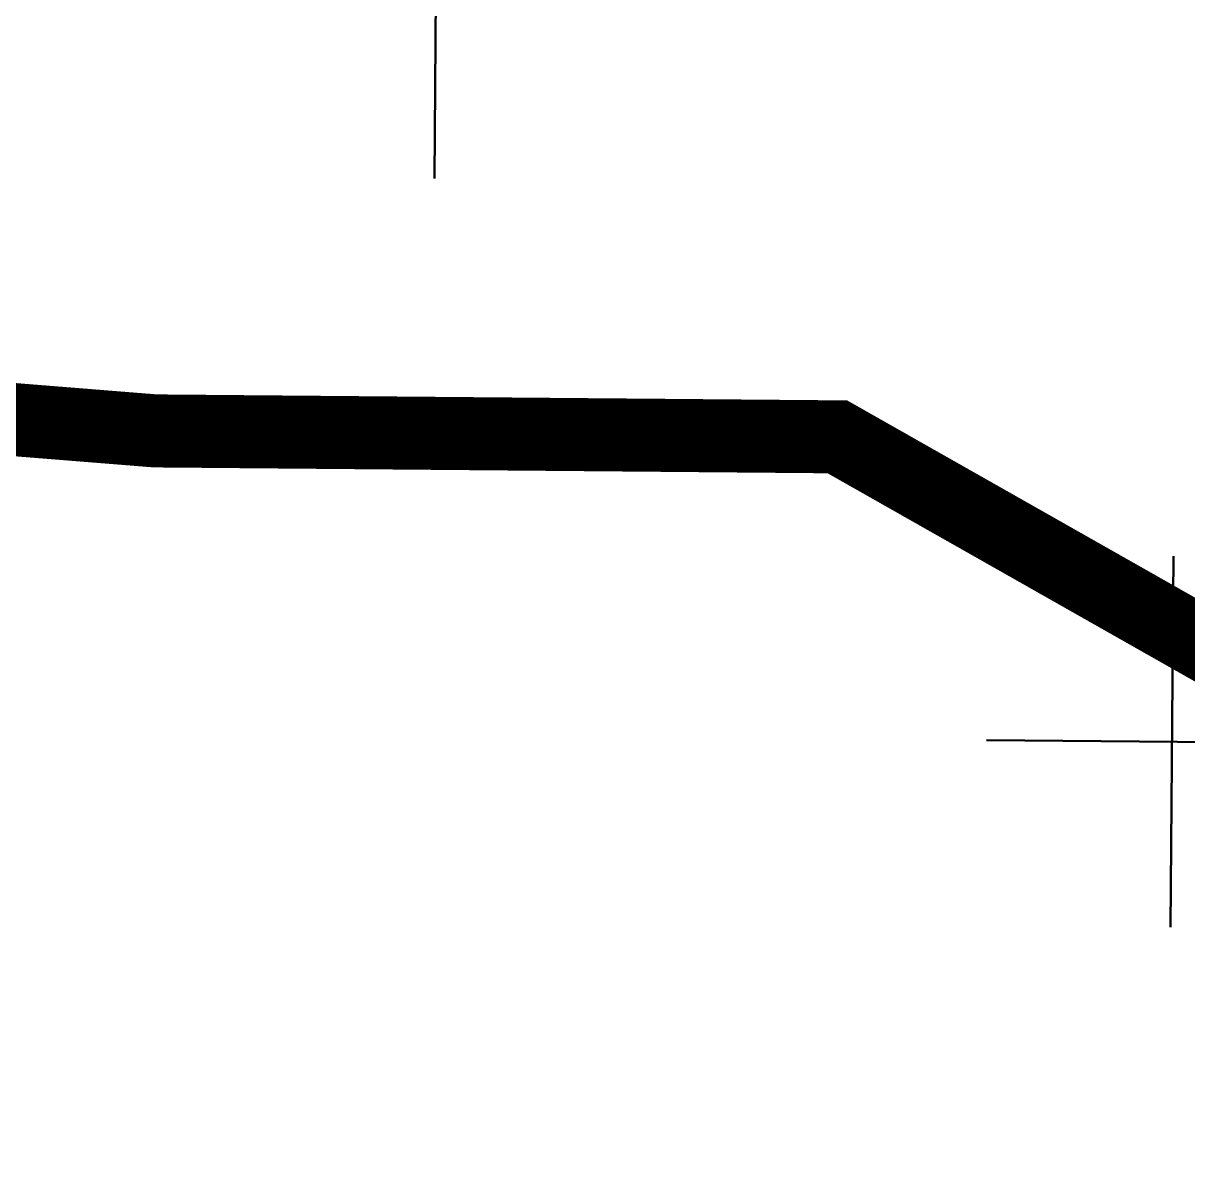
# Model space of a CAD drawing. Header units: metres. Extents: x 266684 to 275933, y 2060666 to 2074564.
# Drawn here: x 275057.34 to 275105.12, y 2071050.86 to 2071097.39 of the extents above; entities that cross this region are included whole.
import ezdxf

# ---------------------------------------------------------------- set-up
doc = ezdxf.new("R2010")
doc.units = ezdxf.units.M
doc.layers.add('500M CRZ LINE', color=2, linetype='Continuous')
doc.layers.add('HAZARDS LINE', color=1, linetype='Continuous')

# ---------------------------------------------------------------- blocks, each defined once
blk = doc.blocks.new('ERSUJATA')
at = {"layer": '500M CRZ LINE', "lineweight": 50}
h = blk.add_hatch(dxfattribs=at)
h.set_pattern_fill('CROSS', color=256, scale=4.797511, angle=-0.5013)
h.set_pattern_definition([(359.4987, (256416.294, 2060020.13), (30.729564, 30.19649), [15.2321, -45.69629]), (89.4987, (256423.843, 2060012.447), (-30.19649, 30.729564), [15.2321, -45.69629])])
h.paths.add_polyline_path([(274936.864, 2069942.208), (274941.002, 2069958.166), (274941.037, 2069962.164), (274945.174, 2069978.121), (274949.557, 2070022.065), (274949.661, 2070034.06), (274949.731, 2070042.056), (274958.076, 2070081.967), (274962.284, 2070105.921), (274966.456, 2070125.876), (274974.906, 2070177.782), (274974.941, 2070181.78), (274979.358, 2070229.722), (274983.53, 2070249.678), (274983.6, 2070257.674), (274987.668, 2070265.635), (274987.738, 2070273.631), (274996.047, 2070309.544), (275000.185, 2070325.502), (275000.22, 2070329.5), (275004.217, 2070329.465), (275016.629, 2070377.337), (275020.732, 2070389.297), (275024.834, 2070401.256), (275028.832, 2070401.221), (275032.934, 2070413.18), (275049.379, 2070465.016), (275053.411, 2070468.979), (275053.446, 2070472.977), (275073.818, 2070516.781), (275077.886, 2070524.743), (275081.953, 2070532.704), (275081.988, 2070536.702), (275086.091, 2070548.661), (275090.123, 2070552.625), (275102.43, 2070588.503), (275110.565, 2070604.425), (275110.6, 2070608.423), (275127.01, 2070656.26), (275135.215, 2070680.179), (275139.352, 2070696.137), (275155.832, 2070751.97), (275163.932, 2070763.895), (275164.247, 2070799.878), (275164.281, 2070803.876), (275164.316, 2070807.874), (275164.351, 2070811.872), (275164.386, 2070815.87), (275164.421, 2070819.868), (275164.456, 2070823.866), (275164.491, 2070827.864), (275164.526, 2070831.862), (275164.561, 2070835.861), (275164.596, 2070839.859), (275168.909, 2070875.807), (275168.944, 2070879.805), (275168.979, 2070883.803), (275169.014, 2070887.801), (275169.049, 2070891.799), (275169.084, 2070895.797), (275169.118, 2070899.795), (275169.153, 2070903.793), (275169.188, 2070907.791), (275169.223, 2070911.79), (275173.571, 2070951.736), (275173.606, 2070955.734), (275173.641, 2070959.732), (275173.676, 2070963.73), (275173.711, 2070967.728), (275173.746, 2070971.726), (275173.781, 2070975.724), (275173.816, 2070979.722), (275173.851, 2070983.72), (275173.886, 2070987.719), (275178.198, 2071023.667), (275178.233, 2071027.665), (275178.268, 2071031.663), (275178.303, 2071035.661), (275178.338, 2071039.659), (275178.373, 2071043.657), (275178.443, 2071051.653), (275174.445, 2071051.688), (275170.448, 2071051.723), (275166.485, 2071055.756), (275138.678, 2071075.992), (275134.68, 2071076.027), (275134.715, 2071080.025), (275130.718, 2071080.06), (275130.753, 2071084.058), (275126.755, 2071084.093), (275126.79, 2071088.091), (275122.793, 2071088.126), (275122.828, 2071092.124), (275118.83, 2071092.159), (275114.868, 2071096.192), (275110.87, 2071096.227), (275106.908, 2071100.26), (275102.911, 2071100.295), (275067.003, 2071108.606), (275063.006, 2071108.641), (275062.971, 2071104.643), (275058.973, 2071104.678), (275054.976, 2071104.713), (275050.978, 2071104.748), (275046.981, 2071104.783), (275042.983, 2071104.818), (275038.986, 2071104.853), (275034.989, 2071104.888), (275032.99, 2071104.905), (274995.084, 2071113.234), (274991.086, 2071113.269), (274991.121, 2071117.267), (274987.124, 2071117.302), (274983.126, 2071117.337), (274979.129, 2071117.372), (274971.134, 2071117.442), (274971.099, 2071113.444), (274967.101, 2071113.479), (274959.106, 2071113.549), (274949.703, 2071108.439), (274946.939, 2071093.663), (274946.904, 2071089.665), (274954.829, 2071081.599), (274954.759, 2071073.603), (274958.722, 2071069.57), (274962.684, 2071065.536), (274962.649, 2071061.538), (274954.13, 2071001.637), (274954.025, 2070989.642), (274953.99, 2070985.644), (274937.72, 2070953.799), (274933.722, 2070953.834), (274933.687, 2070949.836), (274933.617, 2070941.84), (274937.58, 2070937.807), (274937.51, 2070929.811), (274941.507, 2070929.776), (274941.438, 2070921.779), (274953.115, 2070885.692), (274953.08, 2070881.693), (274953.045, 2070877.695), (274952.975, 2070869.699), (274952.94, 2070865.701), (274952.905, 2070861.703), (274952.87, 2070857.705), (274948.838, 2070853.742), (274948.803, 2070849.744), (274948.768, 2070845.745), (274928.536, 2070817.934), (274928.501, 2070813.935), (274924.468, 2070809.972), (274920.436, 2070806.009), (274916.403, 2070802.046), (274912.371, 2070798.083), (274904.341, 2070794.155), (274876.254, 2070782.405), (274876.219, 2070778.407), (274876.184, 2070774.409), (274872.186, 2070774.444), (274872.151, 2070770.446), (274872.116, 2070766.448), (274872.081, 2070762.45), (274872.046, 2070758.452), (274872.011, 2070754.453), (274871.976, 2070750.455), (274871.941, 2070746.457), (274867.909, 2070742.494), (274863.562, 2070702.548), (274863.527, 2070698.55), (274859.494, 2070694.587), (274859.459, 2070690.589), (274859.424, 2070686.591), (274859.389, 2070682.593), (274855.392, 2070682.627), (274855.357, 2070678.629), (274855.322, 2070674.631), (274855.287, 2070670.633), (274851.289, 2070670.668), (274851.254, 2070666.67), (274838.982, 2070634.79), (274834.95, 2070630.827), (274834.915, 2070626.829), (274830.917, 2070626.864), (274830.882, 2070622.866), (274830.847, 2070618.868), (274826.85, 2070618.903), (274826.815, 2070614.905), (274826.78, 2070610.906), (274822.782, 2070610.941), (274822.747, 2070606.943), (274822.712, 2070602.945), (274818.715, 2070602.98), (274794.485, 2070575.203), (274794.45, 2070571.205), (274790.453, 2070571.24), (274790.418, 2070567.242), (274782.423, 2070567.312), (274782.388, 2070563.314), (274778.39, 2070563.349), (274770.325, 2070555.423), (274770.325, 2070555.423), (274762.33, 2070555.493), (274762.295, 2070551.494), (274738.101, 2070527.716), (274738.066, 2070523.718), (274738.031, 2070519.719), (274737.996, 2070515.721), (274737.961, 2070511.723), (274737.926, 2070507.725), (274733.928, 2070507.76), (274733.893, 2070503.762), (274733.858, 2070499.764), (274733.823, 2070495.766), (274733.788, 2070491.768), (274717.519, 2070459.923), (274717.484, 2070455.925), (274713.451, 2070451.961), (274713.416, 2070447.963), (274713.381, 2070443.965), (274709.384, 2070444), (274709.349, 2070440.002), (274709.314, 2070436.004), (274705.316, 2070436.039), (274705.281, 2070432.041), (274705.246, 2070428.043), (274705.211, 2070424.045), (274701.179, 2070420.082), (274688.907, 2070388.202), (274688.872, 2070384.203), (274688.837, 2070380.205), (274688.802, 2070376.207), (274688.767, 2070372.209), (274688.732, 2070368.211), (274688.697, 2070364.213), (274688.662, 2070360.215), (274688.627, 2070356.217), (274688.592, 2070352.219), (274688.277, 2070316.236), (274688.207, 2070308.239), (274692.205, 2070308.204), (274692.17, 2070304.206), (274692.135, 2070300.208), (274692.1, 2070296.21), (274692.065, 2070292.212), (274692.03, 2070288.214), (274691.995, 2070284.216), (274691.96, 2070280.218), (274691.61, 2070240.237), (274687.612, 2070240.272), (274687.577, 2070236.274), (274687.542, 2070232.275), (274687.507, 2070228.277), (274683.475, 2070224.314), (274679.442, 2070220.351), (274671.378, 2070212.425), (274655.108, 2070180.58), (274655.073, 2070176.582), (274651.075, 2070176.617), (274651.04, 2070172.619), (274651.005, 2070168.62), (274650.97, 2070164.622), (274646.973, 2070164.657), (274646.938, 2070160.659), (274646.903, 2070156.661), (274646.868, 2070152.663), (274642.871, 2070152.698), (274642.836, 2070148.7), (274642.801, 2070144.702), (274642.766, 2070140.704), (274630.493, 2070108.824), (274626.461, 2070104.861), (274626.426, 2070100.863), (274626.391, 2070096.864), (274622.393, 2070096.899), (274622.358, 2070092.901), (274622.324, 2070088.903), (274622.289, 2070084.905), (274622.254, 2070080.907), (274622.219, 2070076.909), (274622.184, 2070072.911), (274613.874, 2070036.998), (274609.876, 2070037.033), (274609.841, 2070033.035), (274609.806, 2070029.037), (274605.809, 2070029.071), (274605.774, 2070025.073), (274601.741, 2070021.11), (274601.706, 2070017.112), (274601.672, 2070013.114), (274597.674, 2070013.149), (274597.639, 2070009.151), (274597.604, 2070005.153), (274594.027, 2070005.184), (274585.262, 2069965.277), (274581.264, 2069965.312), (274581.229, 2069961.314), (274581.194, 2069957.315), (274581.159, 2069953.317), (274581.124, 2069949.319), (274577.127, 2069949.354), (274577.092, 2069945.356), (274577.057, 2069941.358), (274577.022, 2069937.36), (274576.987, 2069933.362), (274572.99, 2069933.397), (274572.955, 2069929.399), (274564.645, 2069893.486), (274564.61, 2069889.487), (274560.612, 2069889.522), (274560.577, 2069885.524), (274560.542, 2069881.526), (274560.507, 2069877.528), (274556.51, 2069877.563), (274556.475, 2069873.565), (274556.44, 2069869.567), (274556.405, 2069865.569), (274556.37, 2069861.571), (274556.335, 2069857.573), (274544.063, 2069825.693), (274544.028, 2069821.695), (274543.993, 2069817.696), (274543.958, 2069813.698), (274543.923, 2069809.7), (274543.888, 2069805.702), (274543.853, 2069801.704), (274543.818, 2069797.706), (274543.783, 2069793.708), (274543.748, 2069789.71), (274543.713, 2069785.712), (274535.403, 2069749.799), (274531.406, 2069749.834), (274531.371, 2069745.835), (274531.336, 2069741.837), (274527.338, 2069741.872), (274527.303, 2069737.874), (274527.268, 2069733.876), (274523.271, 2069733.911), (274523.236, 2069729.913), (274523.201, 2069725.915), (274519.203, 2069725.95), (274519.168, 2069721.952), (274519.133, 2069717.954), (274515.136, 2069717.989), (274505.548, 2069676.551), (274506.756, 2069674.079), (274502.689, 2069666.118), (274506.651, 2069662.085), (274506.581, 2069654.089), (274506.546, 2069650.091), (274506.511, 2069646.093), (274492.153, 2069604.235), (274486.104, 2069598.29), (274486.069, 2069594.292), (274486.034, 2069590.294), (274482.037, 2069590.329), (274482.002, 2069586.331), (274481.967, 2069582.333), (274477.969, 2069582.368), (274477.934, 2069578.37), (274465.627, 2069542.492), (274465.557, 2069534.495), (274465.487, 2069526.499), (274461.455, 2069522.536), (274461.42, 2069518.538), (274461.385, 2069514.54), (274457.387, 2069514.575), (274457.352, 2069510.577), (274457.317, 2069506.579), (274453.32, 2069506.614), (274326.495, 2069175.855), (274326.46, 2069171.857), (274322.462, 2069171.892), (274322.427, 2069167.894), (274322.392, 2069163.896), (274322.357, 2069159.898), (274322.322, 2069155.899), (274318.29, 2069151.936), (274318.255, 2069147.938), (274318.22, 2069143.94), (274314.222, 2069143.975), (274314.187, 2069139.977), (274314.152, 2069135.979), (274313.838, 2069099.996), (274309.77, 2069092.035), (274305.738, 2069088.072), (274305.703, 2069084.073), (274301.705, 2069084.108), (274301.67, 2069080.11), (274297.638, 2069076.147), (274297.603, 2069072.149), (274293.605, 2069072.184), (274285.331, 2069040.269), (274289.328, 2069040.234), (274297.288, 2069036.166), (274301.251, 2069032.133), (274309.246, 2069032.063), (274313.243, 2069032.028), (274317.24, 2069031.993), (274357.145, 2069023.647), (274361.143, 2069023.612), (274365.14, 2069023.577), (274373.1, 2069019.509), (274377.063, 2069015.476), (274385.023, 2069011.408), (274388.985, 2069007.375), (274392.983, 2069007.34), (274416.792, 2068987.139), (274420.825, 2068991.103), (274424.857, 2068995.066), (274432.852, 2068994.996), (274436.885, 2068998.959), (274444.88, 2068998.889), (274452.875, 2068998.819), (274484.889, 2069002.537), (274492.884, 2069002.467), (274500.914, 2069006.396), (274504.912, 2069006.361), (274528.932, 2069010.149), (274581.179, 2069041.679), (274585.211, 2069045.642), (274593.311, 2069057.566), (274621.643, 2069097.303), (274625.71, 2069105.264), (274633.845, 2069121.186), (274637.878, 2069125.15), (274637.913, 2069129.148), (274658.215, 2069164.956), (274666.315, 2069176.88), (274670.382, 2069184.841), (274678.517, 2069200.764), (274702.817, 2069236.537), (274706.919, 2069248.496), (274715.054, 2069264.419), (274735.356, 2069300.227), (274739.459, 2069312.186), (274743.491, 2069316.149), (274743.526, 2069320.147), (274759.901, 2069363.987), (274768.001, 2069375.911), (274772.103, 2069387.87), (274772.173, 2069395.867), (274776.206, 2069399.83), (274792.615, 2069447.667), (274792.685, 2069455.663), (274796.718, 2069459.626), (274809.095, 2069503.501), (274813.302, 2069527.454), (274817.44, 2069543.412), (274825.749, 2069579.325), (274833.954, 2069603.244), (274838.092, 2069619.201), (274850.469, 2069663.075), (274854.571, 2069675.035), (274854.676, 2069687.029), (274862.986, 2069722.942), (274863.021, 2069726.94), (274871.191, 2069746.861), (274883.603, 2069794.733), (274891.738, 2069810.655), (274891.808, 2069818.652), (274899.943, 2069834.574), (274920.385, 2069886.375), (274924.417, 2069890.338), (274928.52, 2069902.297)])
at = {"layer": 'HAZARDS LINE', "lineweight": 18, "const_width": 2.998}
blk.add_lwpolyline([(275170.492, 2070599.902), (275198.045, 2071007.499), (275126.546, 2071060.104), (275090.743, 2071080.41), (275062.761, 2071080.654), (275006.831, 2071085.142), (274994.769, 2071077.251), (274982.637, 2071061.363), (274966.402, 2071033.517), (274950.132, 2071001.672), (274933.827, 2070965.829), (274925.553, 2070933.914), (274949.363, 2070913.713), (274969.315, 2070909.54), (274961.145, 2070889.62)], dxfattribs=at)

msp = doc.modelspace()

# ---------------------------------------------------------------- block references
msp.add_blockref('ERSUJATA', (0, 0))

doc.saveas('drawing.dxf')
